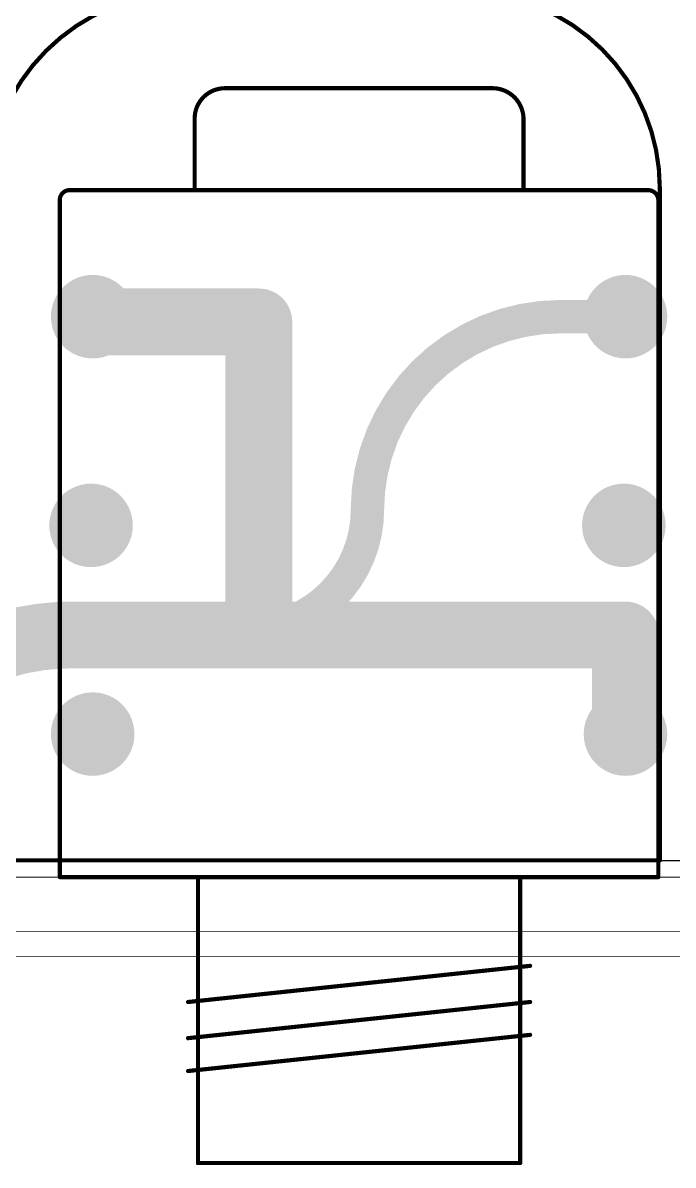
# Model space of a CAD drawing. Extents: x -4 to 220, y -9 to 53.
# Drawn here: x 168.59 to 188.37, y -9.27 to 25.48 of the extents above; entities that cross this region are included whole.
import ezdxf

# ---------------------------------------------------------------- set-up
doc = ezdxf.new("R2010")
doc.units = 0
for name, color, linetype in [('1', 14, 'CONTINUOUS'), ('16', 174, 'CONTINUOUS'), ('17', 94, 'CONTINUOUS'), ('20', 178, 'CONTINUOUS'), ('21', 251, 'CONTINUOUS'), ('23', 178, 'CONTINUOUS')]:
    doc.layers.add(name, color=color, linetype=linetype)

# ---------------------------------------------------------------- blocks, each defined once
blk = doc.blocks.new('ROUNDP')
at = {"const_width": 0.5}
blk.add_lwpolyline([(0, -0.25, 1), (0, 0.25, 1), (0, -0.25)], format="xyb", dxfattribs=at)

msp = doc.modelspace()

# ---------------------------------------------------------------- linework, layer by layer
at = {"layer": '1'}
for points, const_width in [([(173.609, 26.416, 0.4142), (167.513, 20.32)], 0.127), ([(187.96, 20.447, 0.4142), (181.991, 26.416)], 0.127), ([(187.9917, 20.447, 1), (187.9283, 20.447)], 0.0635), ([(187.9283, 20.447, 1), (187.9917, 20.447)], 0.0635), ([(171.224, 16.542, 1), (170.208, 16.542)], 1.016), ([(170.716, 16.891, 1), (170.716, 15.875)], 1.016), ([(176.276, 16.383, 1), (175.26, 16.383)], 1.016), ([(175.768, 15.875, 1), (175.768, 16.891)], 1.016), ([(170.208, 16.383, 1), (171.224, 16.383)], 1.016), ([(170.307, 6.858, 0.0996), (167.386, 6.35)], 2.032), ([(170.307, 7.366, 1), (170.307, 6.35)], 1.016), ([(170.2936, 6.3502, 1), (170.3204, 7.3658)], 1.016), ([(174.752, 7.366, 1), (174.752, 6.35)], 1.016), ([(174.752, 7.366, 1), (174.752, 6.35)], 1.016), ([(174.752, 6.35, 1), (174.752, 7.366)], 1.016), ([(175.768, 6.35, 1), (175.768, 7.366)], 1.016), ([(187.424, 6.858, 1), (186.408, 6.858)], 1.016), ([(186.916, 6.35, 1), (186.916, 7.366)], 1.016), ([(175.26, 6.858, 1), (176.276, 6.858)], 1.016), ([(186.408, 3.842, 1), (187.424, 3.842)], 1.016), ([(187.9283, 0, 1), (187.9917, 0)], 0.0635), ([(187.96, -0.0318, 1), (187.96, 0.0318)], 0.0635)]:
    msp.add_lwpolyline(points, format="xyb", dxfattribs=dict(at, const_width=const_width))
for points, const_width in [([(187.96, 20.447), (187.96, 0)], 0.127), ([(170.716, 16.383), (170.716, 16.542)], 2.032), ([(175.768, 16.383), (170.716, 16.383)], 2.032), ([(175.768, 6.858), (175.768, 16.383)], 2.032), ([(170.307, 6.858), (174.752, 6.858)], 2.032), ([(174.752, 6.858), (175.768, 6.858)], 2.032), ([(174.752, 6.858), (186.916, 6.858)], 2.032), ([(186.916, 6.858), (186.916, 3.842)], 2.032), ([(187.96, 0), (167.64, 0)], 0.127)]:
    msp.add_lwpolyline(points, dxfattribs=dict(at, const_width=const_width))
at = {"layer": '16'}
for points, const_width in [([(184.944, 16.542, 0.4142), (179.07, 10.668)], 1.016), ([(184.944, 16.796, 1), (184.944, 16.288)], 0.508), ([(184.944, 16.288, 1), (184.944, 16.796)], 0.508), ([(186.916, 16.288, 1), (186.916, 16.796)], 0.508), ([(175.387, 6.985, 0.4142), (179.07, 10.668)], 1.016), ([(179.324, 10.668, 1), (178.816, 10.668)], 0.508), ([(178.816, 10.668, 1), (179.324, 10.668)], 0.508), ([(169.291, 6.985, 0.099), (167.386, 6.604)], 1.016), ([(169.291, 7.239, 1), (169.291, 6.731)], 0.508), ([(169.291, 6.731, 1), (169.291, 7.239)], 0.508), ([(175.387, 7.239, 1), (175.387, 6.731)], 0.508), ([(175.387, 6.731, 1), (175.387, 7.239)], 0.508)]:
    msp.add_lwpolyline(points, format="xyb", dxfattribs=dict(at, const_width=const_width))
at = {"layer": '16', "const_width": 1.016}
for points in [[(184.944, 16.542), (186.916, 16.542)], [(169.291, 6.985), (175.387, 6.985)]]:
    msp.add_lwpolyline(points, dxfattribs=at)
at = {"layer": '20'}
msp.add_line((0, 0), (213.36, 0), dxfattribs=at)
at = {"layer": '20', "const_width": 0.0254}
for points in [[(-4.064, -0.508), (218.186, -0.508)], [(218.186, -2.159), (-4.064, -2.159)], [(-3.937, -2.921), (220.345, -2.921)]]:
    msp.add_lwpolyline(points, dxfattribs=at)
at = {"layer": '21'}
for points, const_width in [([(174.7379, 23.492, 0.4142), (173.816, 22.5701)], 0.127), ([(174.7379, 23.5237, 1), (174.7379, 23.4603)], 0.0635), ([(174.7379, 23.4603, 1), (174.7379, 23.5237)], 0.0635), ([(183.816, 22.5487, 0.4142), (182.8727, 23.492)], 0.127), ([(182.8727, 23.5237, 1), (182.8727, 23.4603)], 0.0635), ([(182.8727, 23.4603, 1), (182.8727, 23.5237)], 0.0635), ([(173.8477, 22.5701, 1), (173.7843, 22.5701)], 0.0635), ([(173.7843, 22.5701, 1), (173.8477, 22.5701)], 0.0635), ([(183.8477, 22.5487, 1), (183.7843, 22.5487)], 0.0635), ([(183.7843, 22.5487, 1), (183.8477, 22.5487)], 0.0635), ([(170.016, 20.392, 0.4142), (169.716, 20.092)], 0.127), ([(170.016, 20.4237, 1), (170.016, 20.3603)], 0.0635), ([(170.016, 20.3603, 1), (170.016, 20.4237)], 0.0635), ([(173.816, 20.4237, 1), (173.816, 20.3603)], 0.0635), ([(173.7843, 20.392, 1), (173.8477, 20.392)], 0.0635), ([(173.816, 20.3603, 1), (173.816, 20.4237)], 0.0635), ([(183.816, 20.4237, 1), (183.816, 20.3603)], 0.0635), ([(183.7843, 20.392, 1), (183.8477, 20.392)], 0.0635), ([(183.816, 20.3603, 1), (183.816, 20.4237)], 0.0635), ([(187.916, 20.0758, 0.4142), (187.5998, 20.392)], 0.127), ([(187.5998, 20.4237, 1), (187.5998, 20.3603)], 0.0635), ([(187.5998, 20.3603, 1), (187.5998, 20.4237)], 0.0635), ([(169.7477, 20.092, 1), (169.6843, 20.092)], 0.0635), ([(169.6843, 20.092, 1), (169.7477, 20.092)], 0.0635), ([(187.9477, 20.0758, 1), (187.8843, 20.0758)], 0.0635), ([(187.8843, 20.0758, 1), (187.9477, 20.0758)], 0.0635), ([(169.716, -0.4763, 1), (169.716, -0.5397)], 0.0635), ([(169.6843, -0.508, 1), (169.7477, -0.508)], 0.0635), ([(173.9477, -0.508, 1), (173.8843, -0.508)], 0.0635), ([(173.916, -0.4763, 1), (173.916, -0.5397)], 0.0635), ([(173.916, -0.5397, 1), (173.916, -0.4763)], 0.0635), ([(183.7477, -0.508, 1), (183.6843, -0.508)], 0.0635), ([(183.716, -0.4763, 1), (183.716, -0.5397)], 0.0635), ([(183.716, -0.5397, 1), (183.716, -0.4763)], 0.0635), ([(187.8843, -0.508, 1), (187.9477, -0.508)], 0.0635), ([(187.916, -0.5397, 1), (187.916, -0.4763)], 0.0635), ([(184.0193, -3.2396, 1), (184.0127, -3.1764)], 0.0635), ([(173.6127, -4.2764, 1), (173.6193, -4.3396)], 0.0635), ([(184.0193, -4.3396, 1), (184.0127, -4.2764)], 0.0635), ([(173.6127, -5.3764, 1), (173.6193, -5.4396)], 0.0635), ([(184.0193, -5.3396, 1), (184.0127, -5.2764)], 0.0635), ([(173.6127, -6.3764, 1), (173.6193, -6.4396)], 0.0635), ([(173.916, -9.1762, 1), (173.916, -9.2398)], 0.0635), ([(173.8843, -9.208, 1), (173.9477, -9.208)], 0.0635), ([(183.6843, -9.208, 1), (183.7477, -9.208)], 0.0635), ([(183.716, -9.2398, 1), (183.716, -9.1762)], 0.0635)]:
    msp.add_lwpolyline(points, format="xyb", dxfattribs=dict(at, const_width=const_width))
at = {"layer": '21', "const_width": 0.127}
for points in [[(174.7379, 23.492), (182.8727, 23.492)], [(173.816, 20.392), (173.816, 22.5701)], [(183.816, 22.5487), (183.816, 20.392)], [(173.816, 20.392), (170.016, 20.392)], [(183.816, 20.392), (173.816, 20.392)], [(187.5998, 20.392), (183.816, 20.392)], [(169.716, 20.092), (169.716, -0.508)], [(187.916, -0.508), (187.916, 20.0758)], [(169.716, -0.508), (173.916, -0.508)], [(173.916, -0.508), (183.716, -0.508)], [(173.916, -0.508), (173.916, -9.208)], [(183.716, -0.508), (187.916, -0.508)], [(183.716, -9.208), (183.716, -0.508)], [(173.616, -4.308), (184.016, -3.208)], [(173.616, -5.408), (184.016, -4.308)], [(173.616, -6.408), (184.016, -5.308)], [(173.916, -9.208), (183.716, -9.208)]]:
    msp.add_lwpolyline(points, dxfattribs=at)
at = {"layer": '23'}
msp.add_point((178.816, -0.508), dxfattribs=at)

# ---------------------------------------------------------------- block references
at = {"layer": '17'}
for p, xscale, yscale in [((170.716, 16.542), 2.54, 2.54), ((170.716, 16.542), 2.54, 2.54), ((170.716, 16.542), 2.4, 2.4), ((170.716, 16.542), 2.4, 2.4), ((170.716, 16.542), 2.4, 2.4), ((170.716, 16.542), 2.4, 2.4), ((170.716, 16.542), 2.4, 2.4), ((170.716, 16.542), 2.4, 2.4), ((170.716, 16.542), 2.4, 2.4), ((170.716, 16.542), 2.4, 2.4), ((170.716, 16.542), 2.4, 2.4), ((170.716, 16.542), 2.4, 2.4), ((170.716, 16.542), 2.4, 2.4), ((170.716, 16.542), 2.4, 2.4), ((170.716, 16.542), 2.4, 2.4), ((170.716, 16.542), 2.4, 2.4), ((186.916, 16.542), 2.54, 2.54), ((186.916, 16.542), 2.54, 2.54), ((186.916, 16.542), 2.4, 2.4), ((186.916, 16.542), 2.4, 2.4), ((186.916, 16.542), 2.4, 2.4), ((186.916, 16.542), 2.4, 2.4), ((186.916, 16.542), 2.4, 2.4), ((186.916, 16.542), 2.4, 2.4), ((186.916, 16.542), 2.4, 2.4), ((186.916, 16.542), 2.4, 2.4), ((186.916, 16.542), 2.4, 2.4), ((186.916, 16.542), 2.4, 2.4), ((186.916, 16.542), 2.4, 2.4), ((186.916, 16.542), 2.4, 2.4), ((186.916, 16.542), 2.4, 2.4), ((186.916, 16.542), 2.4, 2.4), ((170.666, 10.192), 2.54, 2.54), ((170.666, 10.192), 2.54, 2.54), ((170.666, 10.192), 2.4, 2.4), ((170.666, 10.192), 2.4, 2.4), ((170.666, 10.192), 2.4, 2.4), ((170.666, 10.192), 2.4, 2.4), ((170.666, 10.192), 2.4, 2.4), ((170.666, 10.192), 2.4, 2.4), ((170.666, 10.192), 2.4, 2.4), ((170.666, 10.192), 2.4, 2.4), ((170.666, 10.192), 2.4, 2.4), ((170.666, 10.192), 2.4, 2.4), ((170.666, 10.192), 2.4, 2.4), ((170.666, 10.192), 2.4, 2.4), ((170.666, 10.192), 2.4, 2.4), ((170.666, 10.192), 2.4, 2.4), ((186.866, 10.192), 2.54, 2.54), ((186.866, 10.192), 2.54, 2.54), ((186.866, 10.192), 2.4, 2.4), ((186.866, 10.192), 2.4, 2.4), ((186.866, 10.192), 2.4, 2.4), ((186.866, 10.192), 2.4, 2.4), ((186.866, 10.192), 2.4, 2.4), ((186.866, 10.192), 2.4, 2.4), ((186.866, 10.192), 2.4, 2.4), ((186.866, 10.192), 2.4, 2.4), ((186.866, 10.192), 2.4, 2.4), ((186.866, 10.192), 2.4, 2.4), ((186.866, 10.192), 2.4, 2.4), ((186.866, 10.192), 2.4, 2.4), ((186.866, 10.192), 2.4, 2.4), ((186.866, 10.192), 2.4, 2.4), ((170.716, 3.842), 2.54, 2.54), ((170.716, 3.842), 2.54, 2.54), ((170.716, 3.842), 2.4, 2.4), ((170.716, 3.842), 2.4, 2.4), ((170.716, 3.842), 2.4, 2.4), ((170.716, 3.842), 2.4, 2.4), ((170.716, 3.842), 2.4, 2.4), ((170.716, 3.842), 2.4, 2.4), ((170.716, 3.842), 2.4, 2.4), ((170.716, 3.842), 2.4, 2.4), ((170.716, 3.842), 2.4, 2.4), ((170.716, 3.842), 2.4, 2.4), ((170.716, 3.842), 2.4, 2.4), ((170.716, 3.842), 2.4, 2.4), ((170.716, 3.842), 2.4, 2.4), ((170.716, 3.842), 2.4, 2.4), ((186.916, 3.842), 2.54, 2.54), ((186.916, 3.842), 2.54, 2.54), ((186.916, 3.842), 2.4, 2.4), ((186.916, 3.842), 2.4, 2.4), ((186.916, 3.842), 2.4, 2.4), ((186.916, 3.842), 2.4, 2.4), ((186.916, 3.842), 2.4, 2.4), ((186.916, 3.842), 2.4, 2.4), ((186.916, 3.842), 2.4, 2.4), ((186.916, 3.842), 2.4, 2.4), ((186.916, 3.842), 2.4, 2.4), ((186.916, 3.842), 2.4, 2.4), ((186.916, 3.842), 2.4, 2.4), ((186.916, 3.842), 2.4, 2.4), ((186.916, 3.842), 2.4, 2.4), ((186.916, 3.842), 2.4, 2.4)]:
    msp.add_blockref('ROUNDP', p, dxfattribs=dict(at, xscale=xscale, yscale=yscale))

doc.saveas('drawing.dxf')
